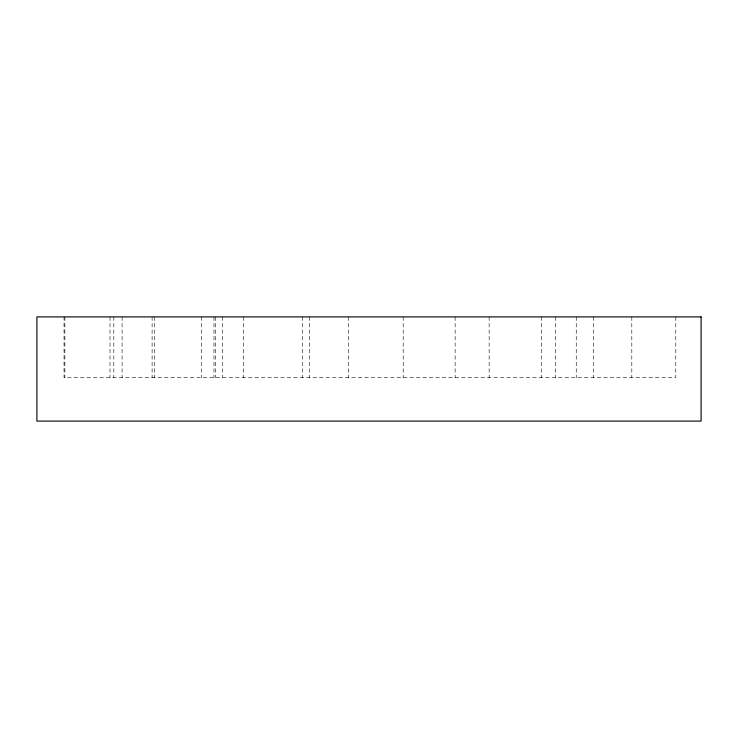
<?xml version="1.0" encoding="UTF-8"?>
<svg xmlns="http://www.w3.org/2000/svg" width="738" height="738" viewBox="0 0 738 738"><rect width="100%" height="100%" fill="white"/><g stroke="black" fill="none" stroke-linecap="round" stroke-linejoin="round"><path stroke-width="0.55" stroke-dasharray="3.69 2.77" d="M675.787 316.906L675.787 377.681L64.04 377.681L64.04 316.906M631.811 316.906L631.811 377.681M593.398 316.906L593.398 377.681M576.249 316.906L576.249 377.681M555.557 316.906L555.557 377.681M541.452 316.906L541.452 377.681M489.137 316.906L489.137 377.681M455.125 316.906L455.125 377.681M403.188 316.906L403.188 377.681M348.336 316.906L348.336 377.681M309.37 316.906L309.37 377.681M302.672 316.906L302.672 377.681M243.494 316.906L243.494 377.681M222.442 316.906L222.442 377.681M215.385 316.906L215.385 377.681M213.974 316.906L213.974 377.681M201.603 316.906L201.603 377.681M154.417 316.906L154.417 377.681M152.111 316.906L152.111 377.681M122.093 316.906L122.093 377.681M113.827 316.906L113.827 377.681M110.008 316.906L110.008 377.681M64.861 316.906L64.861 377.681"/><path stroke-width="1.11" d="M701.1 316.906L36.9 316.906L36.9 421.094L701.1 421.094L701.1 316.906"/></g></svg>
